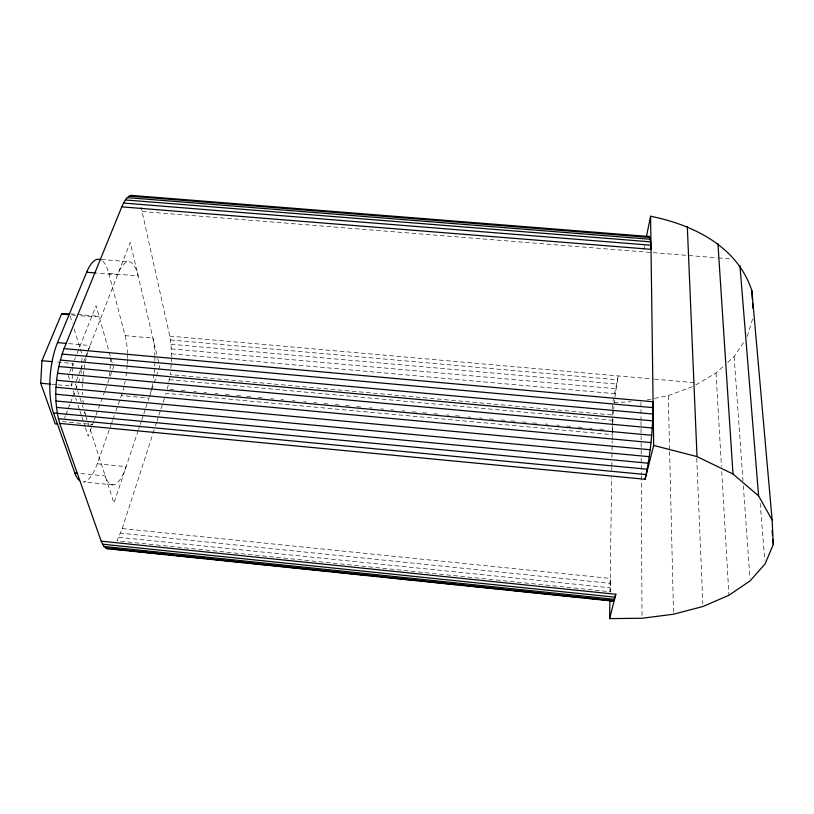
<?xml version="1.0" encoding="UTF-8"?>
<svg xmlns="http://www.w3.org/2000/svg" width="814" height="814" viewBox="0 0 814 814"><rect width="100%" height="100%" fill="white"/><g stroke="black" fill="none" stroke-linecap="round" stroke-linejoin="round"><path stroke-width="0.61" stroke-dasharray="4.07 3.05" d="M610.195 583.343L610.215 578.418L122.212 528.561L116.982 540.883L610.449 591.737L610.195 583.343L120.584 533.16M171.469 356.868L171.021 344.271L169.78 336.121L141.127 207.285M610.022 592.236L611.66 477.543M611.762 469.983L611.802 467.46M611.813 466.198L611.874 462.413M611.945 457.366L612.179 440.974M612.199 439.723L612.423 423.626M612.443 422.405L612.616 410.134M612.637 408.903L612.708 403.998M612.352 431.328L612.27 434.676L166.015 393.315L165.232 395.736M612.372 430.209L612.566 425.396M171.296 362.027L171.449 358.903M612.688 423.361L613.074 417.155M58.109 384.839L71.785 386.111L72.884 367.287M72.965 366.035L73.107 363.532L54.426 361.823M81.115 373.311L81.258 370.879M81.329 369.668L81.695 363.604M81.766 362.393L82.051 357.55M109.615 375.926L110.735 357.702M613.654 409.676L613.217 415.048L170.126 374.562L170.757 369.363M170.848 368.315L171.194 364.112M613.756 408.597L613.96 406.43M614.285 403.205L614.621 400M614.987 396.845L618.172 375.915L613.96 396.662M168.844 382.071L169.811 376.597M612.973 401.546L613.715 397.883M643.843 249.41L644.596 245.726M167.257 389.092L168.366 384.503M747.211 336.436L752.96 317.887M122.212 528.561L155.057 427.126M155.454 425.926L156.624 422.303M157.021 421.092L158.577 416.259M158.974 415.059L160.531 410.225M160.928 409.015L164.835 396.937M138.177 430.575L113.95 503.001L86.223 417.216M138.583 429.365L139.784 425.763M140.191 424.562L141.392 420.96M141.799 419.759L143.406 414.947M143.813 413.746L145.421 408.943M145.818 407.743L147.833 401.729M148.229 400.529L149.033 398.127L121.398 395.553L115.028 413.512M149.43 396.947L151.394 391.086M151.78 389.916L153.744 384.045M154.141 382.875L159.636 366.442L157.295 356.583M113.197 484.9L83.445 481.949A45.889 15.344 -83.6 0 0 97.222 463.787L110.796 425.478M111.213 424.287L112.485 420.696M112.912 419.495L114.611 414.702M93.854 420.909L88.217 436.284L85.48 427.94M94.282 419.729L95.584 416.178M96.021 414.998L104.691 391.361M105.128 390.171L107.295 384.259M107.733 383.079L109.463 378.357M110.266 376.17L112.271 370.706M112.668 369.617L113.472 367.429L96.062 305.626L75.895 356.501M64.55 418.121L65.456 415.771M65.914 414.591L70.024 403.998M70.482 402.818L72.304 398.107M72.761 396.927L75.041 391.035M75.499 389.865L77.778 383.974M78.236 382.794L80.515 376.913M80.372 370.39L75.305 383.414L79.599 396.693M80.84 369.21L83.14 363.288M83.598 362.108L84.982 358.557M85.45 357.377L87.291 352.635M87.749 351.455L130.199 242.43L157 355.352M69.638 372.283L73.107 363.532M74.501 360.012L75.427 357.672M727.777 362.352L734.106 356.624L744.556 341.005M695.828 384.9L716.025 373.005L724.165 365.639M654.588 398.433L668.284 395.645L692.551 386.589M90.425 425.112L92.552 424.46L63.177 421.662L60.897 422.303M647.13 399.949L653.347 398.687M613.949 402.696L631.104 401.76M142.226 211.548L717.124 257.804M718.375 257.906L730.88 258.913M101.363 259.452L128.999 261.772M102.757 261.172A46.357 15.659 -85.9 0 1 108.811 273.463L138.156 275.956A46.449 14.54 -85.8 0 0 117.582 274.847L96.551 273.066M70.676 313.828L99.074 316.331L91.677 316.697L79.111 315.588M71.571 314.926L77.859 315.476M169.78 336.121L653.286 379.029M654.537 379.141L694.668 382.702M108.811 273.463L125.132 335.643L152.91 338.105A43.773 12.973 -84.9 0 1 154.874 355.596M170.492 339.987L617.439 379.772M171.021 344.271L616.717 384.076M171.357 348.901L616.025 388.746M68.793 343.63L90.059 345.533A48.779 16.107 -84.7 0 0 88.258 350.661M171.5 353.805L615.353 393.732M169.332 379.639L612.85 420.319M169.78 389.326L173.575 389.672M181.166 390.374L184.961 390.73M193.813 391.544L196.337 391.778M203.927 392.48L206.451 392.714M215.303 393.528L217.837 393.762M225.427 394.464L229.222 394.81M236.803 395.512L240.598 395.869M246.917 396.449L250.712 396.805M258.303 397.497L262.098 397.853M270.95 398.667L273.473 398.901M281.064 399.603L283.598 399.837M292.44 400.651L294.973 400.885M303.826 401.709L306.359 401.943M313.939 402.645L316.473 402.879M324.053 403.571L327.849 403.927M335.439 404.629L339.235 404.975M345.553 405.565L350.61 406.033M356.939 406.613L360.734 406.959M369.587 407.783L372.11 408.018M380.962 408.832L383.496 409.066M391.076 409.768L393.61 410.002M402.462 410.816L404.985 411.05M412.576 411.752L416.371 412.098M422.69 412.688L427.747 413.156M434.076 413.736L437.871 414.092M446.723 414.906L449.247 415.14M455.575 415.72L460.632 416.188M468.213 416.89L470.746 417.124M479.599 417.938L482.122 418.172M489.713 418.874L493.508 419.23M501.098 419.932L504.884 420.278M511.212 420.869L515.008 421.214M522.588 421.917L526.383 422.263M532.712 422.853L537.769 423.321M545.349 424.013L547.883 424.247M556.735 425.071L559.259 425.305M566.849 426.007L570.645 426.353M578.235 427.055L582.02 427.401M589.611 428.103L592.144 428.337M599.725 429.039L603.52 429.395M51.893 384.259L56.868 384.727M97.222 463.787L126.119 466.626A45.981 14.255 -83.7 0 1 105.199 475.925L79.64 473.402M118.824 537.301L610.276 587.81M68.335 375.569L69.485 379.08M71.022 383.76L71.785 386.111M73.352 390.893L75.305 396.866M75.702 398.066L76.485 400.457M78.052 405.23L79.609 410.012M80.006 411.212L81.573 415.995M81.96 417.185L85.094 426.75M79.986 397.904L81.939 403.937M82.326 405.148L83.109 407.56M84.666 412.393L85.836 416.015M70.177 316.086L72.354 323.189M74.176 329.1L80.006 348.026M80.372 349.206L81.827 353.937M760.144 503.317L764.784 560.134M734.106 356.624L742.989 480.759M743.345 485.826L749.969 578.296M716.025 373.005L721.448 466.463M721.743 471.51L728.927 595.268M696.733 458.333L702.848 603.968M668.284 395.645L669.596 450.284M669.627 451.556L673.544 614.214M640.913 402.482L641.005 420.258M641.015 421.53L641.117 441.839M641.127 443.101L641.198 457.071M641.198 458.333L641.29 474.837M641.29 476.109L642.012 617.002M154.894 356.644A43.773 12.973 -84.9 0 1 154.884 360.907M154.863 361.986A43.773 12.973 -84.9 0 1 154.609 367.45M154.538 368.549A43.773 12.973 -84.9 0 1 154.151 372.954M154.029 374.053A43.773 12.973 -84.9 0 1 153.164 380.565M152.625 383.74A43.773 12.973 -84.9 0 1 151.811 387.851M151.587 388.858A43.773 12.973 -84.9 0 1 150.387 393.671M85.205 413.868A48.779 16.107 -84.7 0 1 84.625 411.548M83.374 404.273A48.779 16.107 -84.7 0 1 82.814 398.484M82.631 394.81A48.779 16.107 -84.7 0 1 82.56 392.297M82.58 387.372A48.779 16.107 -84.7 0 1 82.682 384.106M82.794 381.908A48.779 16.107 -84.7 0 1 83.13 377.493M83.343 375.295A48.779 16.107 -84.7 0 1 83.862 370.909M84.178 368.732A48.779 16.107 -84.7 0 1 84.89 364.458M85.297 362.362A48.779 16.107 -84.7 0 1 86.091 358.679M86.66 356.298A48.779 16.107 -84.7 0 1 87.922 351.75M125.132 335.643A43.691 13.98 -84.9 0 1 127.381 353.123M127.401 354.161A43.691 13.98 -84.9 0 1 127.422 358.425M127.401 359.503A43.691 13.98 -84.9 0 1 127.238 363.858M127.177 364.957A43.691 13.98 -84.9 0 1 126.719 370.451M126.475 372.639A43.691 13.98 -84.9 0 1 126.048 375.895M125.163 381.217A43.691 13.98 -84.9 0 1 124.532 384.3M124.074 386.314A43.691 13.98 -84.9 0 1 121.398 395.553"/><path stroke-width="1.22" d="M646.591 235.897L650.579 216.249C693.325 224.806 737.616 246.51 751.882 290.812L772.13 520.044L773.3 544.434L765.089 563.929L750.152 580.83L728.927 595.268L702.95 606.501L673.544 614.214L642.022 618.264L609.645 618.609L609.91 599.765M59.727 423.412L645.085 479.253C650.783 453.876 652.97 427.757 653.093 401.77L64.052 348.606C55.525 372.283 52.768 398.992 59.727 423.412L101.18 541.168L103.958 546.469L107.367 548.697L612.759 601.078L614.214 599.287L615.832 594.271L101.18 541.168M57.702 424.135L55.21 423.901L40.7 383.221L41.962 360.683L61.528 314.041L69.444 313.726M609.645 618.609L615.832 594.271M645.085 479.253L653.683 445.431L650.579 216.249M64.052 348.606L121.764 206.858C123.962 202.218 126.852 194.841 133.13 195.492M79.548 480.647A45.889 15.344 -83.6 0 1 74.776 472.924L53.51 412.952A48.677 17.348 -84.6 0 1 57.54 342.613L86.65 272.222A46.357 15.659 -85.9 0 1 100.855 259.819M107.367 548.697L109.229 548.626M131.217 195.391L649.206 236.518L650.651 241.85L651.027 249.328L121.764 206.858M129.253 196.103L649.796 237.474M127.299 197.629L650.274 239.255M125.376 199.959L650.651 241.85M123.514 203.052L650.905 245.228M86.65 272.222L95.309 272.955M61.528 314.041L69.058 314.703M57.54 342.613L66.3 343.396M62.068 354.059L653.093 407.631M60.297 360.063L652.94 414.031M41.962 360.683L51.933 361.599M58.781 366.514L652.655 420.858M57.56 373.29L652.218 427.991M56.654 380.26L651.638 435.276M40.7 383.221L50.651 384.147M56.085 387.281L650.946 442.582M55.851 394.23L650.142 449.755M55.973 400.976L649.246 456.674M56.431 407.376L648.27 463.207M53.51 412.952L647.232 469.21M58.333 418.691L646.163 474.593M74.776 472.924L77.208 473.158M102.472 544.19L615.008 597.171M103.958 546.469L614.214 599.287M105.596 547.985L613.461 600.6M113.024 549.023L126.923 550.468M129.446 550.722L134.503 551.251M137.027 551.505L149.664 552.818M152.187 553.082L166.087 554.517M168.62 554.782L173.677 555.311M176.2 555.565L188.838 556.878M191.361 557.142L197.68 557.794M200.203 558.058L205.26 558.577M207.794 558.842L212.841 559.371M215.374 559.625L220.421 560.154M222.955 560.419L236.854 561.853M239.377 562.118L244.434 562.637M246.957 562.901L259.595 564.214M262.118 564.468L276.017 565.913M278.551 566.178L283.608 566.697M286.131 566.961L307.611 569.19M310.134 569.444L315.191 569.973M317.725 570.238L322.771 570.756M325.305 571.021L330.352 571.54M332.885 571.804L346.784 573.249M349.308 573.504L354.365 574.033M356.888 574.297L369.525 575.6M372.049 575.864L378.368 576.516M380.901 576.78L385.948 577.309M388.482 577.564L393.538 578.093M396.062 578.357L401.119 578.876M403.642 579.141L417.541 580.575M420.065 580.84L425.122 581.359M427.655 581.623L440.282 582.936M442.816 583.2L456.715 584.635M459.238 584.9L464.295 585.419M466.819 585.683L479.456 586.996M481.98 587.26L488.298 587.912M490.832 588.176L495.879 588.695M498.412 588.96L503.469 589.478M505.993 589.743L511.05 590.272M513.573 590.526L527.472 591.971M529.995 592.236L535.052 592.755M537.576 593.019L550.213 594.322M552.747 594.586L559.065 595.248M561.589 595.502L566.646 596.031M569.169 596.286L574.226 596.815M576.75 597.079L581.807 597.598M584.33 597.863L598.229 599.297M600.763 599.562L605.809 600.091M608.343 600.345L612.759 601.078M648.524 236.416L649.206 236.518M653.683 445.431L697.018 456.603L732.987 474.013L758.587 495.858L772.13 520.044M772.079 530.524L772.527 535.581M772.852 539.377L773.3 544.434M739.946 265.71L758.587 495.858M717.938 243.59L732.987 474.013M751.882 290.812L752.36 299.45M752.563 303.154L752.838 308.089M687.311 226.546L697.018 456.603"/></g></svg>
